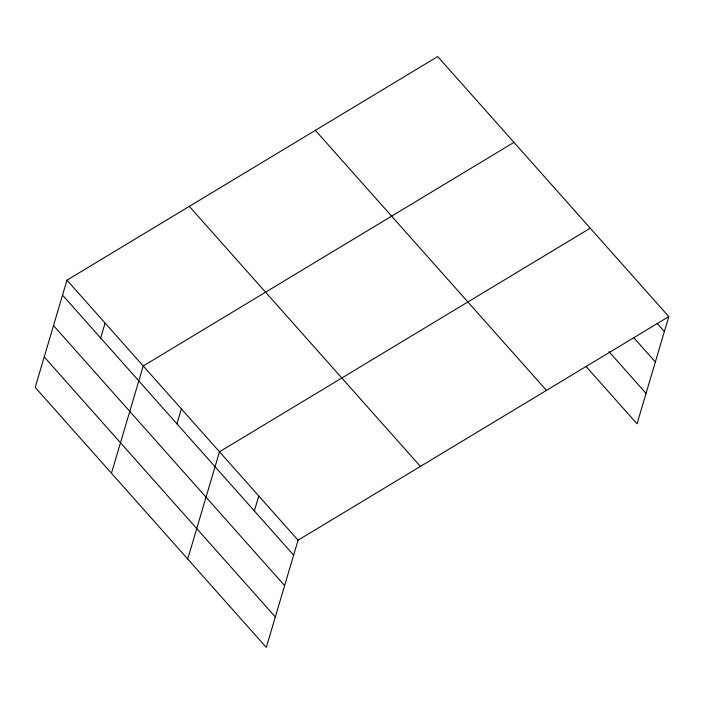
<?xml version="1.0" encoding="UTF-8"?>
<svg xmlns="http://www.w3.org/2000/svg" width="704" height="704" viewBox="0 0 704 704"><rect width="100%" height="100%" fill="white"/><g stroke="black" fill="none" stroke-linecap="round" stroke-linejoin="round"><path stroke-width="1.06" d="M66.968 280.166L35.2 387.402L266.297 647.434L298.065 540.197L668.8 316.598L437.703 56.566L66.968 280.166L298.065 540.197M100.672 338.017L105.098 323.074M111.461 473.211L143.229 365.974L513.964 142.375M176.933 423.826L181.359 408.883M187.722 559.029L219.49 451.783L590.225 228.184M254.346 510.937L258.773 495.994M668.8 316.598L637.032 423.834L586.106 366.529M657.096 323.356L664.374 331.54M633.53 337.436L655.354 361.997M608.951 351.63L646.052 393.378M315.357 130.354L546.454 390.386M189.306 206.378L420.402 466.409M62.542 295.108L293.638 555.139M53.513 325.565L284.61 585.605M44.22 356.946L275.317 616.977"/></g></svg>
